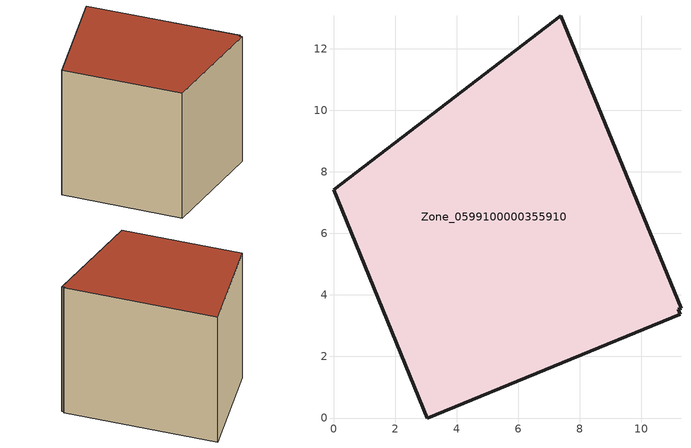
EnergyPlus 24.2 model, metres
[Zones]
Zone_0599100000355910
 floor ground (C_G): 0,7.41 7.38,13.06 11.29,3.57 11.2,3.54 11.26,3.37 3.05,0 z0
 wall outside (C_F): 7.38,13.06 0,7.41 3.05,0 11.26,3.37 11.2,3.54 11.29,3.57 7.38,13.06 z0:8.39
 roof outside (C_R): 0,7.41 3.05,0 11.26,3.37 11.2,3.54 11.29,3.57 7.38,13.06 z8.39
[BUILDING]
Pand.0599100000355910: North Axis=0; Terrain=City; Loads Convergence Tolerance Value=0.04; Temperature Convergence Tolerance Value=0.4; Solar Distribution=FullExterior; Maximum Number of Warmup Days=25; Minimum Number of Warmup Days=1
[Site:Location]
Rotterdam.The.Hague.AP_ZH_NLD Design_Conditions: Latitude=51.96; Longitude=4.45; Time Zone=1; Elevation=-4.5
[SITE:GROUNDTEMPERATURE:BUILDINGSURFACE]
18, 18, 18, 18, 18, 18, 18, 18, 18, 18, 18, 18
[MATERIAL] Thermal Absorptance=0.9; Solar Absorptance=0.7; Visible Absorptance=0.7
Name | Roughness | Thickness | Conductivity | Density | Specific Heat
G.TC.1992-2005 | MediumSmooth | 0.15 | 0.06 | 540 | 1210
F.TC.1992-2005 | Rough | 0.3 | 0.12 | 1920 | 840
R.TC.1992-2005 | MediumRough | 0.2 | 0.08 | 1500 | 1000
[CONSTRUCTION]
C_G: G.TC.1992-2005
C_F: F.TC.1992-2005
C_R: R.TC.1992-2005
[ZONE]
Zone_0599100000355910: Type=1; Multiplier=1; Ceiling Height=Autocalculate; Volume=Autocalculate; Floor Area=autocalculate; Part of Total Floor Area=Yes
[ZONEINFILTRATION:DESIGNFLOWRATE]
Infil_Zone_0599100000355910: Zone or ZoneList or Space or SpaceList=Zone_0599100000355910; Schedule=AlwaysOn; Design Flow Rate Calculation Method=Flow/Area; Flow Rate per Floor Area=0.0015; Constant Term Coefficient=1; Temperature Term Coefficient=0; Velocity Term Coefficient=0; Velocity Squared Term Coefficient=0
[HVACTEMPLATE:ZONE:IDEALLOADSAIRSYSTEM]
Zone_0599100000355910: Maximum Heating Supply Air Temperature=50; Minimum Cooling Supply Air Temperature=13; Maximum Heating Supply Air Humidity Ratio=0.0156; Minimum Cooling Supply Air Humidity Ratio=0.0077; Heating Limit=NoLimit; Cooling Limit=NoLimit; Dehumidification Control Type=ConstantSensibleHeatRatio; Cooling Sensible Heat Ratio=0.7; Dehumidification Setpoint=60; Humidification Control Type=None; Humidification Setpoint=30; Outdoor Air Method=None; Outdoor Air Flow Rate per Person=0.00944; Outdoor Air Flow Rate per Zone Floor Area=0; Outdoor Air Flow Rate per Zone=0; Demand Controlled Ventilation Type=None; Outdoor Air Economizer Type=NoEconomizer; Heat Recovery Type=None; Sensible Heat Recovery Effectiveness=0.7; Latent Heat Recovery Effectiveness=0.65
[ZONECONTROL:THERMOSTAT]
ThermostatControl_Zone_0599100000355910: Zone or ZoneList=Zone_0599100000355910; Control Type Schedule=DualSetpointControlType; Control 1=Thermostat_Zone_0599100000355910; Temperature Difference Between Cutout And Setpoint=0
[THERMOSTATSETPOINT:DUALSETPOINT]
Thermostat_Zone_0599100000355910: Heating Setpoint Temperature Schedule=HeatingSetpoint_Zone_0599100000355910; Cooling Setpoint Temperature Schedule=CoolingSetpoint_Zone_0599100000355910
[SCHEDULE:COMPACT]
HeatingSetpoint_Zone_0599100000355910: Through: 12/31, For: AllDays, Until: 24:00, 21
CoolingSetpoint_Zone_0599100000355910: Through: 12/31, For: AllDays, Until: 24:00, 24
DualSetpointControlType: Through: 12/31, For: AllDays, Until: 24:00, 4
AlwaysOn: Through: 12/31, For: AllDays, Until: 24:00, 1
